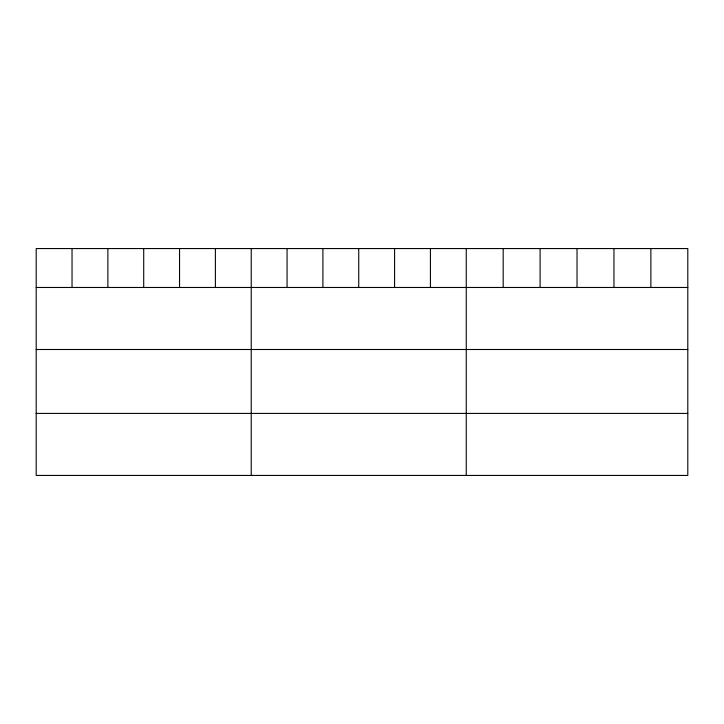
<?xml version="1.0" encoding="UTF-8"?>
<svg xmlns="http://www.w3.org/2000/svg" width="724" height="724" viewBox="0 0 724 724"><rect width="100%" height="100%" fill="white"/><g stroke="black" fill="none" stroke-linecap="round" stroke-linejoin="round"><path stroke-width="1.09" d="M687.8 287.473L687.8 475.442L36.2 475.442L36.2 248.558L687.8 248.558L687.8 287.473L36.2 287.473M36.2 349.502L687.8 349.502M36.2 413.413L687.8 413.413M650.876 248.558L650.876 287.473M613.952 248.558L613.952 287.473M577.028 248.558L577.028 287.473M540.104 248.558L540.104 287.473M503.18 248.558L503.18 287.473M466.256 248.558L466.256 475.442M430.418 248.558L430.418 287.473M394.58 248.558L394.58 287.473M358.742 248.558L358.742 287.473M322.904 248.558L322.904 287.473M287.066 248.558L287.066 287.473M251.228 248.558L251.228 475.442M215.39 248.558L215.39 287.473M179.552 248.558L179.552 287.473M143.714 248.558L143.714 287.473M107.876 248.558L107.876 287.473M72.038 248.558L72.038 287.473"/></g></svg>
